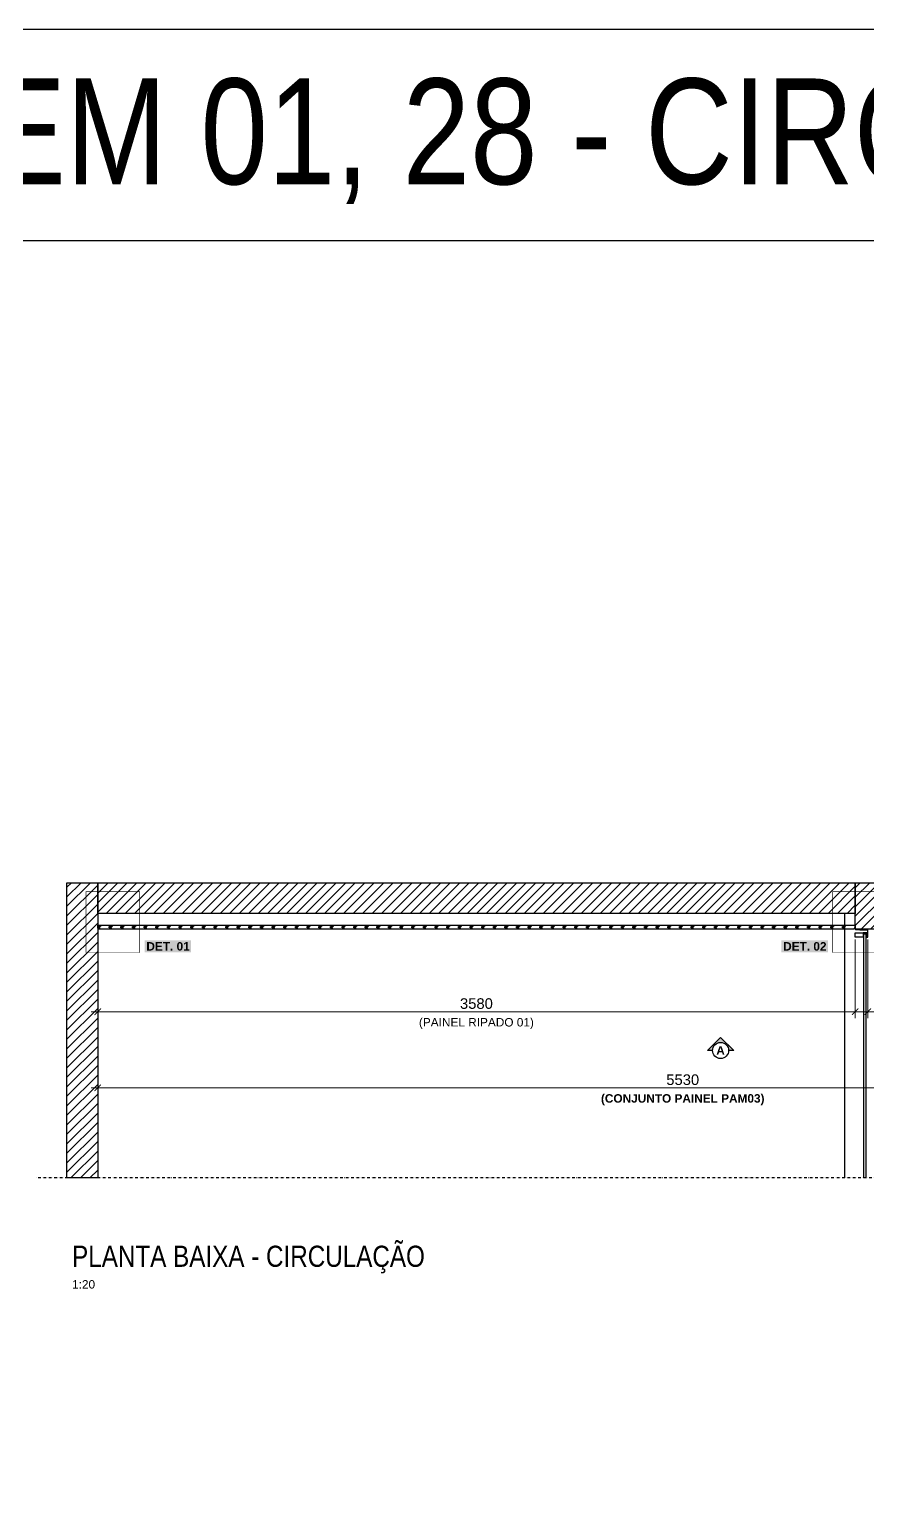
# Model space of a CAD drawing. Header units: millimetres. Extents: x -63251 to 507826, y 5339 to 217512.
# Drawn here: x 158444 to 162408, y 89326 to 96213 of the extents above; entities that cross this region are included whole.
import ezdxf
from ezdxf import colors
from ezdxf.entities.mleader import LeaderData, LeaderLine
from ezdxf.math import Vec2, Vec3

# ---------------------------------------------------------------- set-up
doc = ezdxf.new("R2010")
doc.units = ezdxf.units.MM
doc.header["$PDMODE"] = 3
for name, pattern in [('CONTINU', [0]), ('TRAÇO 1-1', [9.524999999999995, 6.349999999999998, -3.174999999999998]), ('TRAÇO E PONTO 1-1', [25.399999999999995, 12.7, -6.349999999999998, 0, -6.349999999999998])]:
    doc.linetypes.add(name, pattern=pattern)
doc.layers.add('ARQ-COTA', color=12, linetype='Continuous', lineweight=9)
for name, color, linetype in [('COTAS', 9, 'Continuous'), ('DB 1475.24 - Amanda Rosales e Bruno Haidar - Terreo - Obra$0$ARQ-PISO-01', 8, 'Continuous'), ('DETALHE', 10, 'Continuous'), ('MARCENARIA', 4, 'Continuous'), ('MARCENARIA . M', 4, 'Continuous'), ('PAREDE', 94, 'Continuous'), ('PISO', 9, 'Continuous'), ('TEXTO', 105, 'Continuous'), ('TEXTO TRAÇO PONTO', 105, 'TRAÇO E PONTO 1-1')]:
    doc.layers.add(name, color=color, linetype=linetype)
doc.styles.add('1-1', font='arial.ttf', dxfattribs={"height": 0.2})
doc.styles.add('PADRÃO', font='arial.ttf')
doc.styles.add('TITULO', font='swissck.ttf')
doc.dimstyles.new('1-20', dxfattribs={"dimscale": 20, "dimtxt": 2.5, "dimasz": 1.5, "dimexe": 1.5, "dimexo": 1.5, "dimtad": 1, "dimtxsty": 'PADRÃO', "dimblk": 'ARCHTICK', "dimcen": 2.5, "dimdle": 1.5, "dimclrd": 9, "dimclre": 9, "dimclrt": 6, "dimadec": 0, "dimazin": 0, "dimtfac": 1, "dimtmove": 0, "dimatfit": 3, "dimfxl": 1.25, "dimlwd": -1, "dimlwe": -1, "dimarcsym": 0})
pattern_1 = [(45, (-3692.028551281604, 335.7259495370963), (-22.45064030267288, 22.45064030267289), [])]

# ---------------------------------------------------------------- blocks, each defined once
blk = doc.blocks.new('*U129')
at = {"layer": 'MARCENARIA', "color": 8, "linetype": 'TRAÇO 1-1'}
blk.add_lwpolyline([(20.99999998696148, -2.499999990686774), (20.99999998696148, -9.499999998137355), (-33.99999999441206, -9.499999998137355), (-33.99999999441206, -2.499999990686774), (-21.00000002421439, -2.499999990686774), (-21.00000002421439, 2.500000009313226), (-25.99999998696148, 2.500000009313226), (-25.99999998696148, 9.499999998137355), (23.99999997578561, 9.499999998137355), (23.99999997578561, 2.500000009313226), (33.99999999441206, 2.500000009313226), (33.99999999441206, -2.499999990686774)], close=True, dxfattribs=at)
blk = doc.blocks.new('*U130')
at = {"layer": 'MARCENARIA', "color": 0, "linetype": 'ByBlock', "lineweight": -2, "transparency": 16777216}
for p in [(0, 0), (55, 0), (110, 0), (165, 0), (220, 0), (275, 0), (330, 0), (385, 0), (440, 0), (495, 0), (550, 0), (605, 0), (660, 0), (715, 0), (770, 0), (825, 0), (880, 0), (935, 0), (990, 0), (1045, 0), (1100, 0), (1155, 0), (1210, 0), (1265, 0), (1320, 0), (1375, 0), (1430, 0), (1485, 0), (1540, 0), (1595, 0), (1650, 0), (1705, 0), (1760, 0), (1815, 0), (1870, 0), (1925, 0), (1980, 0), (2035, 0), (2090, 0), (2145, 0), (2200, 0), (2255, 0), (2310, 0), (2365, 0), (2420, 0), (2475, 0), (2530, 0), (2585, 0), (2640, 0), (2695, 0), (2750, 0), (2805, 0), (2860, 0), (2915, 0), (2970, 0), (3025, 0), (3080, 0), (3135, 0), (3190, 0), (3245, 0), (3300, 0), (3355, 0), (3410, 0), (3465, 0)]:
    blk.add_blockref('*U129', p, dxfattribs=at)
blk = doc.blocks.new('_ArchTick')
at = {"color": 0, "linetype": 'ByBlock', "const_width": 0.15}
blk.add_lwpolyline([(-0.5, -0.5), (0.5, 0.5)], dxfattribs=at)
blk = doc.blocks.new('*D139')
at = {"layer": 'ARQ-COTA', "color": 9, "transparency": 16777216}
for p, q in [((162408.0797297836, 91908.71500888302), (162408.0797297836, 91537.71473411085)), ((163154.0813350845, 91927.71500887926), (163154.0813350845, 91537.71473411085)), ((162378.0797297836, 91567.71473411085), (163184.0813350845, 91567.71473411085))]:
    blk.add_line(p, q, dxfattribs=at)
at = {"layer": 'Defpoints', "color": 0, "transparency": 16777216}
for p in [(163154.0813350845, 91957.71500887926), (162408.0797297836, 91938.71500888302), (163154.0813350845, 91567.71473411085)]:
    blk.add_point(p, dxfattribs=at)
at = {"layer": 'ARQ-COTA', "color": 9, "transparency": 16777216, "xscale": 30, "yscale": 30, "zscale": 30, "rotation": 180}
blk.add_blockref('_ArchTick', (162408.0797297836, 91567.71473411085), dxfattribs=at)
at = {"layer": 'ARQ-COTA', "color": 9, "transparency": 16777216, "xscale": 30, "yscale": 30, "zscale": 30}
blk.add_blockref('_ArchTick', (163154.0813350845, 91567.71473411085), dxfattribs=at)
at = {"layer": 'ARQ-COTA', "color": 6, "transparency": 16777216, "insert": (162781.080532434, 91605.74338349694), "char_height": 50, "attachment_point": 5, "style": 'PADRÃO'}
blk.add_mtext('746', dxfattribs=at)
blk = doc.blocks.new('*D140')
at = {"layer": 'ARQ-COTA', "color": 9, "transparency": 16777216}
for p, q in [((162348.0807121104, 91908.71500888302), (162348.0807121104, 91537.71473411085)), ((158768.0803779795, 91649.39815537684), (158768.0803779795, 91537.71473411085)), ((158738.0803779795, 91567.71473411085), (162378.0807121104, 91567.71473411085))]:
    blk.add_line(p, q, dxfattribs=at)
at = {"layer": 'Defpoints', "color": 0, "transparency": 16777216}
for p in [(162348.0807121104, 91938.71500888302), (158768.0803779795, 91679.39815537684), (162348.0807121104, 91567.71473411085)]:
    blk.add_point(p, dxfattribs=at)
at = {"layer": 'ARQ-COTA', "color": 9, "transparency": 16777216, "xscale": 30, "yscale": 30, "zscale": 30, "rotation": 180}
blk.add_blockref('_ArchTick', (158768.0803779795, 91567.71473411085), dxfattribs=at)
at = {"layer": 'ARQ-COTA', "color": 9, "transparency": 16777216, "xscale": 30, "yscale": 30, "zscale": 30}
blk.add_blockref('_ArchTick', (162348.0807121104, 91567.71473411085), dxfattribs=at)
at = {"layer": 'ARQ-COTA', "color": 6, "transparency": 16777216, "insert": (160558.080545045, 91605.76043670294), "char_height": 50, "attachment_point": 5, "style": 'PADRÃO'}
blk.add_mtext('3580', dxfattribs=at)
blk = doc.blocks.new('*D141')
at = {"layer": 'ARQ-COTA', "color": 9, "transparency": 16777216}
for p, q in [((158768.0803779795, 91312.71473411095), (158768.0803779795, 91177.71473411085)), ((164298.0807121345, 91297.40933781856), (164298.0807121345, 91177.71473411085)), ((158738.0803779795, 91207.71473411085), (164328.0807121345, 91207.71473411085))]:
    blk.add_line(p, q, dxfattribs=at)
at = {"layer": 'Defpoints', "color": 0, "transparency": 16777216}
for p in [(158768.0803779795, 91342.71473411095), (164298.0807121345, 91327.40933781856), (164298.0807121345, 91207.71473411085)]:
    blk.add_point(p, dxfattribs=at)
at = {"layer": 'ARQ-COTA', "color": 9, "transparency": 16777216, "xscale": 30, "yscale": 30, "zscale": 30, "rotation": 180}
blk.add_blockref('_ArchTick', (158768.0803779795, 91207.71473411085), dxfattribs=at)
at = {"layer": 'ARQ-COTA', "color": 9, "transparency": 16777216, "xscale": 30, "yscale": 30, "zscale": 30}
blk.add_blockref('_ArchTick', (164298.0807121345, 91207.71473411085), dxfattribs=at)
at = {"layer": 'ARQ-COTA', "color": 6, "transparency": 16777216, "insert": (161533.080545057, 91245.76043670294), "char_height": 50, "attachment_point": 5, "style": 'PADRÃO'}
blk.add_mtext('5530', dxfattribs=at)
blk = doc.blocks.new('I 02')
at = {"layer": 'TEXTO', "linetype": 'CONTINU'}
h = blk.add_hatch(color=8, dxfattribs=at)
edge = h.paths.add_edge_path()
edge.add_line((-1945.137073687943, 2848.705916436247), (-1951.755593159756, 2855.324435908059))
edge.add_line((-1951.755593159727, 2855.324435908088), (-1951.755593159763, 2852.761916436204))
edge.add_ellipse((-1951.755593159814, 2848.705916436247), major_axis=(2.868025104479564, 2.868025104479564), ratio=0.9999999999968038, start_angle=225.0000000000916, end_angle=405.0000000000916, ccw=False)
edge.add_line((-1951.755593159814, 2844.649916436264), (-1951.755593159814, 2842.08739696447))
edge.add_line((-1951.755593159814, 2842.087396964463), (-1945.137073687965, 2848.705916436276))
for p, q in [((-1951.755593159727, 2855.324435908088), (-1945.137073687856, 2848.705916436217)), ((-1951.755593159727, 2852.761916436199), (-1951.755593159727, 2855.324435908088)), ((-1945.137073687856, 2848.705916436217), (-1951.755593159756, 2842.087396964375)), ((-1951.755593159756, 2842.087396964375), (-1951.755593159727, 2844.649916436264))]:
    blk.add_line(p, q, dxfattribs=at)
blk.add_circle((-1951.755593159727, 2848.705916436217), 4.056, dxfattribs=at)
blk.add_circle((-1951.755593159727, 2848.705916436217), 4.056, dxfattribs=at)

msp = doc.modelspace()

# ---------------------------------------------------------------- hatches: boundary and pattern name
at = {"layer": 'DB 1475.24 - Amanda Rosales e Bruno Haidar - Terreo - Obra$0$ARQ-PISO-01'}
h = msp.add_hatch(dxfattribs=at)
h.set_pattern_fill('ANSI31', color=256, scale=10, angle=360)
h.set_pattern_definition(pattern_1)
h.paths.add_polyline_path([(158623.0803779795, 90782.71500888326), (158768.0803779795, 90782.71500888326), (158768.0803779794, 92177.71500888314), (158623.0803779794, 92177.71500888314)])
h = msp.add_hatch(dxfattribs=at)
h.set_pattern_fill('ANSI31', color=256, scale=10, angle=360)
h.set_pattern_definition([(45, (5629.834469505964, -10855.84212662595), (-22.45064030267288, 22.45064030267289), [])])
h.paths.add_polyline_path([(158768.0803779794, 92177.71500888314), (158768.0803779794, 92032.71500888311), (162348.0807121345, 92032.71500888318), (162348.0807121345, 92177.71500888321)])
h = msp.add_hatch(dxfattribs=at)
h.set_pattern_fill('ANSI31', color=256, scale=10, angle=360)
h.set_pattern_definition(pattern_1)
h.paths.add_polyline_path([(162483.0807121345, 92177.71500888327), (162348.0807121345, 92177.71500888321), (162348.0807121345, 91957.71500888315), (162483.0807121345, 91957.71500888321)])

# ---------------------------------------------------------------- linework, layer by layer
at = {"layer": 'DETALHE', "linetype": 'TRAÇO 1-1', "ltscale": 0.4, "const_width": 3, "elevation": -1.586003218996954e-08}
for points in [[(158967.2455663698, 92135.14581744334), (158713.5373694501, 92135.14581744334), (158713.5373694501, 91847.5700122177), (158967.2455663698, 91847.5700122177)], [(162524.6110630664, 92135.14581744334), (162242.3817673741, 92135.14581744334), (162242.3817673741, 91847.5700122177), (162524.6110630664, 91847.5700122177)]]:
    msp.add_lwpolyline(points, close=True, dxfattribs=at)
at = {"layer": 'MARCENARIA', "color": 8}
for p, q in [((162348.0807120873, 91976.2150107112), (162348.080712093, 91959.71501071213)), ((162348.0807121345, 91957.71500888315), (162408.0797297556, 91957.71500888315)), ((162367.5557120863, 91954.71501071833), (162350.2057120863, 91954.71501071833)), ((162367.6807120863, 91957.21501071833), (162367.6807120863, 91954.84001071786)), ((162369.1807120863, 91957.71501071786), (162368.1807120863, 91957.71501071786)), ((162369.6807120863, 91953.24001071777), (162369.6807120863, 91957.21501071833)), ((162396.8807120862, 91953.11501071823), (162369.8057120863, 91953.11501071823)), ((162396.8807120862, 91957.21501071833), (162396.8807120862, 91953.11501071823)), ((162398.3807120862, 91957.71501071786), (162397.3807120861, 91957.71501071786)), ((162398.8807120862, 91953.11501071823), (162398.8807120862, 91957.21501071833)), ((162401.2197297884, 91953.11501071823), (162398.8807120862, 91953.11501071823)), ((162401.5197297884, 91953.41501071758), (162401.2197297884, 91953.11501071823)), ((162401.8197297883, 91953.11501071823), (162401.5197297884, 91953.41501071758)), ((162405.9547297885, 91953.11501071823), (162401.8197297883, 91953.11501071823)), ((162404.2797297882, 91957.41501071758), (162404.2797297882, 91956.01501071814)), ((162407.5797297884, 91957.71501071786), (162404.5797297884, 91957.71501071786)), ((162404.5797297884, 91955.71501071833), (162405.9547297885, 91955.71501071833)), ((162406.0797297885, 91955.5900107174), (162406.0797297885, 91953.24001071777)), ((162408.0797297836, 91940.71501071833), (162408.0797297836, 91957.21507831465)), ((162348.0807120919, 91940.71501071833), (162408.0797297836, 91940.71501071833)), ((162388.6173021875, 90782.71500888326), (162388.6173021875, 91935.71500888269)), ((162400.6173021873, 90782.71500888326), (162400.6173021873, 91935.71500888269))]:
    msp.add_line(p, q, dxfattribs=at)
at = {"layer": 'MARCENARIA', "color": 8, "linetype": 'TRAÇO 1-1'}
for points in [[(158768.0803779794, 91976.71500887931), (158781.080712118, 91976.71500888323), (158781.080712118, 91969.71500887578), (158768.0807121478, 91969.71500887578), (158768.0807121478, 91964.71500887578), (158773.0807121105, 91964.71500887578), (158773.0807121105, 91962.71500888324), (158768.0803779794, 91962.71500887931)], [(162301.0807121004, 91969.71500886546), (162301.0807121004, 91976.71500887291), (162348.0807120923, 91976.71500887015), (162348.080712093, 91962.71500887664), (162343.0807121116, 91962.71500887664), (162343.080712093, 91957.71500887664), (162298.0807121116, 91957.71500887664), (162298.0807121116, 91964.71500886546), (162288.080712093, 91964.71500886546), (162288.080712093, 91969.71500886546)]]:
    msp.add_lwpolyline(points, close=True, dxfattribs=at)
at = {"layer": 'MARCENARIA'}
msp.add_lwpolyline([(162343.080712093, 91957.71500887664), (158773.0803779993, 91957.71500887664), (158773.0803779993, 91962.71500887684), (158768.0803779805, 91962.71500887684), (158768.0803779805, 91976.71500887684), (162348.080712093, 91976.71500887664), (162348.080712093, 91962.71500887664), (162343.080712093, 91962.71500887664)], close=True, dxfattribs=at)
at = {"layer": 'MARCENARIA', "color": 8}
for points in [[(162348.0807120919, 91940.71501071833), (162386.0240832893, 91940.71501071833), (162386.0240832893, 91920.71501071833), (162348.0807120919, 91920.71501071833)], [(162386.0240832893, 91935.71501035837), (162403.5797296786, 91935.71501035837), (162403.5797296786, 91940.71501071833), (162386.0240832893, 91940.71501071833)], [(162408.0797297836, 91940.71501071833), (162403.5797296786, 91940.71501071833), (162403.5797296786, 91920.71394995449), (162408.0797297836, 91920.71394995449)]]:
    msp.add_lwpolyline(points, close=True, dxfattribs=at)
for centre, radius, start, end in [((162367.5557120863, 91954.84001071786), 0.125, 270, 0), ((162368.1807120863, 91957.21501071833), 0.5000000000000001, 90, 180), ((162369.1807120863, 91957.21501071833), 0.5000000000000001, 0, 90), ((162369.8057120863, 91953.24001071777), 0.125, 180, 270), ((162397.3807120861, 91957.21501071833), 0.4999999999990907, 90, 180), ((162398.3807120862, 91957.21501071833), 0.5000000000000001, 0, 90), ((162404.5797297884, 91957.41501071758), 0.3000000000010914, 90, 180), ((162404.5797297884, 91956.01501071814), 0.2999999999956345, 180, 270), ((162405.9547297885, 91955.5900107174), 0.125, 0, 90), ((162405.9547297885, 91953.24001071777), 0.125, 270, 0), ((162407.5797297884, 91957.21501071833), 0.5000000000000001, 0, 90), ((162397.3206219429, 91940.84172066429), 0.1267123287672078, 270, 273.3856314940776), ((162397.3206219003, 91940.84172249946), 0.1267123287672078, 270, 273.3856314940776)]:
    msp.add_arc(centre, radius, start, end, dxfattribs=at)
at = {"layer": 'MARCENARIA . M', "color": 3}
msp.add_line((157413.1857164052, 95213.29660594989), (171242.5269295226, 95213.29660594989), dxfattribs=at)
msp.add_lwpolyline([(171242.5269295226, 96213.29660594989), (171242.5269295226, 77975.18452930807), (157413.1857164051, 77975.18452930807), (157413.1857164051, 96213.29660594989)], close=True, dxfattribs=at)
at = {"layer": 'PAREDE'}
for points in [[(158768.0803779794, 92177.71500888314), (158768.0803779795, 90782.71500888326), (158623.0803779795, 90782.71500888326), (158623.0803779794, 92177.71500888314)], [(158768.0803779794, 92177.71500888314), (162348.0807121345, 92177.71500888321), (162348.0807121345, 92032.71500888318), (158768.0803779794, 92032.71500888311)], [(162348.0807121345, 92177.71500888321), (162483.0807121345, 92177.71500888327), (162483.0807121345, 91957.71500888321), (162348.0807121345, 91957.71500888315)]]:
    msp.add_lwpolyline(points, close=True, dxfattribs=at)
at = {"layer": 'PISO'}
msp.add_lwpolyline([(162298.0803779795, 92032.71500888318), (162298.0803779795, 90782.71500888326)], dxfattribs=at)
at = {"layer": 'TEXTO TRAÇO PONTO'}
msp.add_line((164568.4082782737, 90782.71500888326), (158475.7805163783, 90782.71500888326), dxfattribs=at)

# ---------------------------------------------------------------- block references
at = {"layer": 'MARCENARIA', "rotation": 180}
msp.add_blockref('*U130', (162267.080712106, 91967.21500887477), dxfattribs=at)
at = {"layer": 'TEXTO', "xscale": 9.375, "yscale": 9.375, "zscale": 9.375, "rotation": 89.99999999999999}
msp.add_blockref('I 02', (188418.8358339443, 109682.0112911826), dxfattribs=at)

# ---------------------------------------------------------------- texts
at = {"layer": 'COTAS', "color": 6, "char_height": 40, "attachment_point": 2, "style": 'PADRÃO'}
for s, insert, width in [('(PAINEL RIPADO 01)', (160558.080545045, 91537.71451921525), 587.0779676981068), ('{\\fArial|b1|i0|c0|p34;(CONJUNTO PAINEL PAM03)}', (161533.0805450569, 91177.7145192153), 1349.999999996608)]:
    msp.add_mtext(s, dxfattribs=dict(at, insert=insert, width=width))
at = {"layer": 'DETALHE', "color": 105, "char_height": 40, "width": 203.4144438362202, "attachment_point": 1, "style": 'PADRÃO', "bg_fill": 1, "box_fill_scale": 1.2, "bg_fill_color": 50, "bg_fill_transparency": 0}
for s, insert in [('{\\fArial|b1|i0|c0|p34;DET. 01}', (158998.1780157816, 91896.619637089, -1.586003218996954e-08)), ('{\\fArial|b1|i0|c0|p34;DET. 02}', (162007.7868344279, 91896.619637089, -1.586003218996954e-08))]:
    msp.add_mtext(s, dxfattribs=dict(at, insert=insert))
at = {"layer": 'TEXTO', "color": 1, "attachment_point": 7, "style": 'TITULO'}
for s, insert, char_height, width in [('ITEM 01, 28 - CIRCULAÇÃO SOCIAL/ÍNTIMA', (157726.7617582333, 95325.90522965265), 500, 16847.79895446497), ('PLANTA BAIXA - CIRCULAÇÃO', (158647.129756858, 90330.47468715791), 100, 2200.610018612286)]:
    msp.add_mtext(s, dxfattribs=dict(at, insert=insert, char_height=char_height, width=width))
at = {"layer": 'TEXTO', "color": 1, "linetype": 'Continuous', "insert": (161711.7211688554, 91384.79930380954), "char_height": 39.16799999999999, "width": 105.6112522431806, "attachment_point": 5, "style": 'PADRÃO'}
msp.add_mtext('{\\fArial|b1|i0|c0|p34;A}', dxfattribs=at)
at = {"layer": 'TEXTO', "insert": (158647.129756858, 90298.47468715791), "char_height": 40, "width": 479.9999999997527, "attachment_point": 1, "style": 'PADRÃO'}
msp.add_mtext('1:20', dxfattribs=at)

# ---------------------------------------------------------------- dimensions: what is measured, and where the dimension line sits
at = {"layer": 'ARQ-COTA'}
for base, p1, p2, picture, middle in [((163154.0813350845, 91567.71473411085), (162408.0797297836, 91938.71500888302), (163154.0813350845, 91957.71500887926), '*D139', (162781.080532434, 91605.74338349694)), ((162348.0807121104, 91567.71473411085), (158768.0803779795, 91679.39815537684), (162348.0807121104, 91938.71500888302), '*D140', (160558.080545045, 91605.76043670294)), ((164298.0807121345, 91207.71473411085), (158768.0803779795, 91342.71473411095), (164298.0807121345, 91327.40933781856), '*D141', (161533.080545057, 91245.76043670294))]:
    dim = msp.add_linear_dim(base=base, p1=p1, p2=p2, dimstyle='1-20', dxfattribs=at)
    dim.commit()
    dim.dimension.update_dxf_attribs({"geometry": picture, "text_midpoint": middle})

# ---------------------------------------------------------------- leaders
at = {"layer": 'COTAS'}
ml = msp.add_multileader_mtext('Standard', dxfattribs=at)
ml.set_content('SANGRIA COM REVESTIMENTO DE CASQUINHA 1.8mm', color=105, style='1-1')
ml.set_leader_properties(color=256, linetype='ByLayer', lineweight=-1)
ml.build(insert=Vec2(0, 0))
ml.multileader.update_dxf_attribs({"text_left_attachment_type": 2, "text_right_attachment_type": 2, "dogleg_length": 0.36, "arrow_head_size": 20, "scale": 200})
ctx = ml.context
ctx.base_point, ctx.scale, ctx.char_height, ctx.arrow_head_size, ctx.landing_gap_size, ctx.plane_origin = Vec3(143838.1284452226, 93756.62364588933), 200, 40, 20, 40, Vec3(144807.7587317165, 92677.83412093192)
ctx.left_attachment, ctx.right_attachment = 2, 2
notes = []
notes.append((ctx, [(0, (1, 1, 0), (144516.7587317165, 93756.62364588933), (-1, 0), 72, [(0, [(144807.7587317165, 92862.83412093192), (144807.7587317165, 93756.6236458893)], 0, [])])]))
ctx.mtext.insert, ctx.mtext.width, ctx.mtext.flow_direction = Vec3(143878.1284452226, 93845.90968499801), 587.9523136285134, 5
ml = msp.add_multileader_mtext('Standard', dxfattribs=at)
ml.set_content('SANGRIA COM REVESTIMENTO DE CASQUINHA 1.8mm', color=105, style='1-1')
ml.set_leader_properties(color=256, linetype='ByLayer', lineweight=-1)
ml.build(insert=Vec2(0, 0))
ml.multileader.update_dxf_attribs({"text_left_attachment_type": 2, "text_right_attachment_type": 2, "dogleg_length": 0.36, "arrow_head_size": 20, "scale": 200})
ctx = ml.context
ctx.base_point, ctx.scale, ctx.char_height, ctx.arrow_head_size, ctx.landing_gap_size, ctx.plane_origin = Vec3(149075.1705226047, 93756.62364588927), 200, 40, 20, 40, Vec3(148691.7292586028, 92677.83412093192)
ctx.left_attachment, ctx.right_attachment = 2, 2
notes.append((ctx, [(0, (1, 1, 0), (149003.1705226047, 93756.62364588927), (1, 0), 72, [(0, [(148691.7292586028, 92862.83412093192), (148691.7292586027, 93756.62364588928)], 0, [])])]))
ctx.mtext.insert, ctx.mtext.width, ctx.mtext.flow_direction = Vec3(149115.1705226047, 93845.90968499795), 553.3678432227169, 5
for ctx, leaders in notes:
    for number, flags, end, landing, length, lines in leaders:
        leader = LeaderData()
        leader.index, (leader.has_last_leader_line, leader.has_dogleg_vector, leader.attachment_direction) = number, flags
        leader.last_leader_point, leader.dogleg_vector, leader.dogleg_length = Vec3(end), Vec3(landing), length
        for number, points, colour, breaks in lines:
            line = LeaderLine()
            line.index, line.vertices, line.color, line.breaks = number, Vec3.list(points), colors.encode_raw_color(colour), breaks
            leader.lines.append(line)
        ctx.leaders.append(leader)

doc.saveas('drawing.dxf')
